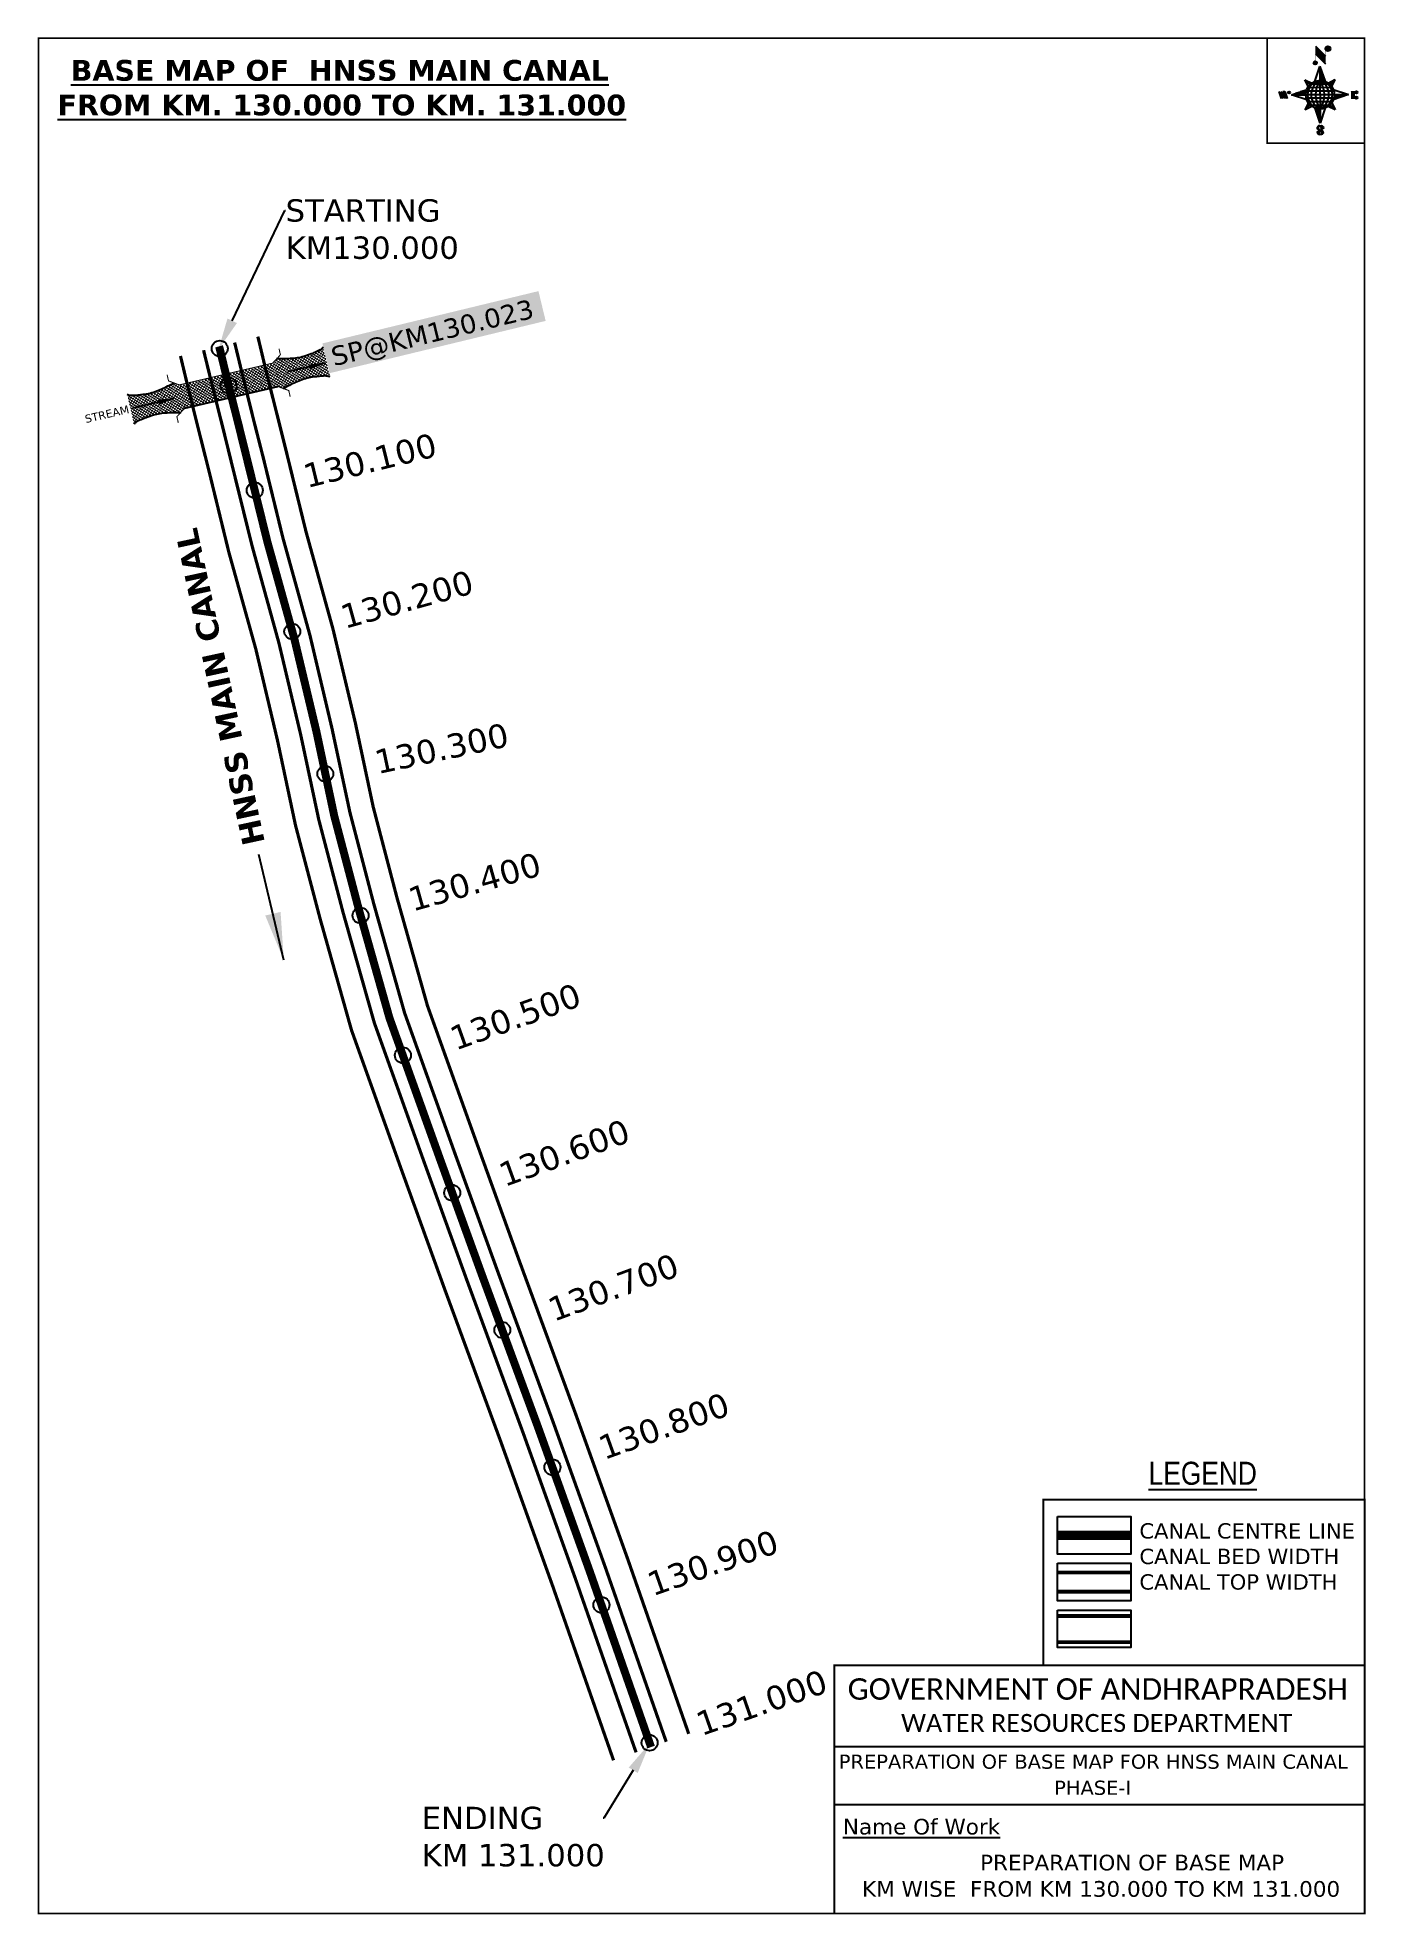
# Model space of a CAD drawing. Header units: inches. Extents: x 763529 to 764361, y 1694132 to 1695309.
import ezdxf
from ezdxf import colors
from ezdxf.entities.mleader import LeaderData, LeaderLine
from ezdxf.enums import TextEntityAlignment as Align
from ezdxf.math import Vec2, Vec3

# ---------------------------------------------------------------- set-up
doc = ezdxf.new("R2010")
doc.units = ezdxf.units.IN
doc.header["$MEASUREMENT"] = 0
doc.header["$PDMODE"] = 32
doc.header["$PDSIZE"] = 10
doc.linetypes.add('HIDDEN2', pattern=[0.1875, 0.125, -0.0625])
for name, color, linetype in [('AQUADUCT', 1, 'Continuous'), ('bord', 1, 'Continuous'), ('CANAL1', 1, 'Continuous'), ('CSMark', 72, 'Continuous'), ('DCBMS', 232, 'Continuous'), ('PAGE', 7, 'Continuous'), ('STRUCTURE', 5, 'Continuous'), ('TEXT', 7, 'Continuous')]:
    doc.layers.add(name, color=color, linetype=linetype)
doc.styles.add('ARIALN', font='ARIALN_1.TTF')
doc.styles.get("Standard").update_dxf_attribs({"font": 'verdana_0.ttf'})
doc.dimstyles.get("Standard").update_dxf_attribs({"dimtxt": 0.18, "dimasz": 0.18, "dimexe": 0.18, "dimexo": 0.0625, "dimgap": 0.09, "dimtad": 0, "dimtih": 1, "dimtoh": 1, "dimdec": 4, "dimzin": 0, "dimdsep": 46, "dimtxsty": 'Standard', "dimcen": 0.09, "dimadec": 0, "dimazin": 0, "dimtfac": 1, "dimtdec": 4, "dimtofl": 0, "dimtmove": 0, "dimatfit": 3, "dimfxl": 0, "dimtolj": 1, "dimtzin": 0, "dimarcsym": 0})
pattern_1 = [(267.297113149, (-8720374.938, 50637915.138), (10.5367255337, -0.497431438), [])]
pattern_2 = [(357.297113149, (-8720374.938, 50637915.138), (0.497431438, 10.5367255337), [])]

# ---------------------------------------------------------------- blocks, each defined once
blk = doc.blocks.new('*X16')
at = {"color": 0, "linetype": 'Continuous'}
for p, q in [((6321.6, 240.5), (6322.3, 241.2)), ((6321.6, 240.3), (6322.3, 241)), ((6321.6, 240.1), (6322.3, 240.8)), ((6321.6, 239.9), (6322.4, 240.7)), ((6321.6, 239.8), (6322.4, 240.6)), ((6321.6, 239.6), (6322.5, 240.5)), ((6321.6, 239.4), (6322.5, 240.3)), ((6321.6, 239.2), (6322.6, 240.2)), ((6321.7, 239.1), (6322.6, 240.1)), ((6321.8, 240.8), (6322.4, 241.4)), ((6321.8, 239), (6322.7, 240)), ((6321.8, 239), (6322.8, 239.9)), ((6321.9, 238.9), (6322.9, 239.8)), ((6322, 238.8), (6323, 239.7)), ((6322.1, 241.3), (6322.4, 241.6)), ((6322.1, 238.7), (6323.1, 239.6)), ((6322.2, 238.6), (6323.1, 239.6)), ((6322.3, 238.5), (6323.2, 239.5)), ((6322.4, 238.5), (6323.3, 239.4)), ((6322.5, 238.4), (6323.4, 239.3)), ((6322.7, 238.4), (6323.6, 239.3)), ((6322.8, 238.3), (6323.7, 239.2)), ((6322.9, 238.3), (6323.8, 239.1)), ((6323.1, 238.2), (6323.9, 239.1)), ((6323.2, 238.2), (6324, 239)), ((6323.3, 238.2), (6324.2, 239)), ((6323.5, 238.1), (6324.3, 238.9)), ((6323.7, 238.1), (6324.4, 238.9)), ((6323.8, 238.1), (6324.6, 238.8)), ((6324.1, 238.2), (6324.7, 238.8)), ((6324.3, 238.3), (6324.9, 238.8)), ((6324.6, 238.3), (6325.1, 238.8)), ((6324.8, 238.4), (6325.2, 238.8)), ((6325.1, 238.5), (6325.4, 238.8)), ((6325.4, 238.6), (6325.6, 238.8))]:
    blk.add_line(p, q, dxfattribs=at)
blk = doc.blocks.new('*X15')
at = {"color": 0, "linetype": 'Continuous'}
for p, q in [((6324.4, 240.3), (6324.5, 240.4)), ((6324.6, 240.3), (6324.8, 240.5)), ((6324.7, 240.2), (6325, 240.5)), ((6324.8, 240.2), (6325.2, 240.6)), ((6325, 240.1), (6325.5, 240.6)), ((6325.1, 240.1), (6325.6, 240.6)), ((6325.2, 240), (6325.8, 240.6)), ((6325.3, 240), (6326, 240.6)), ((6325.4, 239.9), (6326.1, 240.6)), ((6325.5, 239.8), (6326.2, 240.5)), ((6325.6, 239.8), (6326.3, 240.5)), ((6325.7, 239.7), (6326.5, 240.4)), ((6325.9, 239.6), (6326.6, 240.3)), ((6326, 239.5), (6326.7, 240.3)), ((6326, 239.4), (6326.8, 240.2)), ((6326.1, 239.3), (6327, 240.2)), ((6326.2, 239.3), (6327.1, 240.1)), ((6326.3, 239.2), (6327.1, 240)), ((6326.4, 239.1), (6327.2, 239.9)), ((6326.5, 239), (6327.3, 239.8)), ((6326.5, 238.9), (6327.4, 239.7)), ((6326.6, 238.8), (6327.5, 239.6)), ((6326.7, 238.7), (6327.5, 239.5)), ((6326.8, 238.6), (6327.6, 239.4)), ((6326.8, 238.5), (6327.7, 239.3)), ((6326.8, 236.5), (6327.4, 237)), ((6326.9, 238.3), (6327.8, 239.2)), ((6326.9, 238.2), (6327.9, 239.1)), ((6326.9, 236.8), (6327.6, 237.4)), ((6327, 238.1), (6327.8, 239)), ((6327, 237.9), (6327.8, 238.8)), ((6327, 237.8), (6327.8, 238.6)), ((6327, 237.6), (6327.8, 238.4)), ((6327, 237.4), (6327.8, 238.2)), ((6327, 237.3), (6327.8, 238)), ((6327, 237.1), (6327.8, 237.9))]:
    blk.add_line(p, q, dxfattribs=at)
blk = doc.blocks.new('H')
at = {"layer": 'bord', "extrusion": (0.000427885, 0.004792, 0.999988)}
h = blk.add_hatch(dxfattribs=at)
h.set_pattern_fill('LINE', color=8, scale=84.387686, angle=-2.7029, style=0)
h.set_pattern_definition(pattern_2)
h.paths.add_polyline_path([(-492, 786, -0.090992), (-448, 775), (-486, 912)])
h = blk.add_hatch(dxfattribs=at)
h.set_pattern_fill('LINE', color=8, scale=84.387686, angle=-92.7029, style=0)
h.set_pattern_definition(pattern_1)
h.paths.add_polyline_path([(-625, 665, -0.090992), (-615, 710), (-751, 671)])
h = blk.add_hatch(dxfattribs=at)
h.set_pattern_fill('LINE', color=8, scale=84.387686, angle=-2.7029, style=0)
h.set_pattern_definition(pattern_2)
h.paths.add_polyline_path([(-504, 533, -0.090992), (-549, 543), (-510, 406)])
h = blk.add_hatch(dxfattribs=at)
h.set_pattern_fill('LINE', color=8, scale=84.387686, angle=-92.7029, style=0)
h.set_pattern_definition(pattern_1)
h.paths.add_polyline_path([(-246, 647), (-372, 653, -0.090992), (-382, 609)])
for p, q in [((-519, 1020, -1217), (-435, 927, -1216)), ((-516, 1087, -1217), (-432, 994, -1217)), ((-538, 774, -1216), (-487, 906, -1216)), ((-487, 906, -1216), (-493, 780, -1216)), ((-487, 906, -1216), (-448, 769, -1216)), ((-865, 701, -1215), (-847, 638, -1215)), ((-847, 700, -1215), (-829, 637, -1215)), ((-829, 699, -1215), (-811, 636, -1215)), ((-829, 699, -1215), (-811, 698, -1215)), ((-811, 698, -1215), (-794, 635, -1215)), ((-752, 665, -1215), (-615, 704, -1215)), ((-627, 794, -1216), (-567, 760, -1216)), ((-627, 794, -1216), (-584, 747, -1215)), ((-599, 731, -1215), (-627, 794, -1216)), ((-421, 753, -1216), (-359, 781, -1216)), ((-359, 781, -1216), (-405, 739, -1216)), ((-359, 781, -1216), (-392, 721, -1215)), ((-379, 693, -1215), (-246, 641, -1215)), ((-213, 669, -1215), (-217, 601, -1215)), ((-752, 665, -1215), (-625, 659, -1215)), ((-619, 614, -1215), (-752, 665, -1215)), ((-639, 526, -1214), (-606, 585, -1215)), ((-639, 526, -1214), (-593, 568, -1215)), ((-577, 553, -1215), (-639, 526, -1214)), ((-511, 400, -1214), (-549, 537, -1214)), ((-460, 533, -1215), (-511, 400, -1214)), ((-505, 527, -1214), (-511, 400, -1214)), ((-371, 513, -1214), (-431, 546, -1215)), ((-371, 513, -1214), (-414, 560, -1215)), ((-399, 576, -1215), (-371, 513, -1214)), ((-246, 641, -1215), (-383, 603, -1215)), ((-373, 647, -1215), (-246, 641, -1215)), ((-197, 600, -1215), (-194, 668, -1215))]:
    blk.add_line(p, q, dxfattribs=at)
at = {"layer": 'bord', "color": 8, "linetype": 'ByBlock', "extrusion": (0.000427885, 0.004792, 0.999988)}
for p, q in [((-375, 679, -1215), (-620, 691, -1215)), ((-386, 711, -1215), (-605, 722, -1215)), ((-411, 744, -1216), (-578, 752, -1216)), ((-493, 780, -1216), (-505, 527, -1214)), ((-373, 647, -1215), (-625, 659, -1215)), ((-378, 616, -1215), (-623, 628, -1215)), ((-392, 585, -1215), (-611, 595, -1215)), ((-420, 555, -1215), (-587, 562, -1215))]:
    blk.add_line(p, q, dxfattribs=at)
at = {"layer": 'bord', "extrusion": (0.000427885, 0.004792, 0.999988), "elevation": -1212}
for points, const_width in [([(-522, 960), (-516, 1093)], 1.61), ([(-434, 933), (-428, 1066)], 1.61), ([(-870, 707), (-846, 706)], 0.642), ([(-829, 643), (-821, 678)], 0.642), ([(-793, 641), (-782, 694)], 0.642), ([(-223, 676), (-174, 673)], 0.706), ([(-829, 643), (-855, 644)], 0.642), ([(-811, 642), (-784, 641)], 0.642), ([(-177, 605), (-226, 607)], 0.706), ([(-195, 645), (-185, 644)], 0.706)]:
    blk.add_lwpolyline(points, dxfattribs=dict(at, const_width=const_width))
for points, const_width in [([(-414, 1073, 1), (-398, 1058, 1)], 22.3), ([(-530, 950, 1), (-520, 939, 1)], 14.8), ([(-776, 697, 1), (-769, 690, 1)], 8.9), ([(-180, 618, 1), (-173, 611, 1)], 9.79), ([(-178, 667, 1), (-171, 660, 1)], 9.79), ([(-490, 362, 1), (-498, 369, 1)], 11.1), ([(-525, 322, 1), (-533, 329, 1)], 11.1)]:
    blk.add_lwpolyline(points, format="xyb", close=True, dxfattribs=dict(at, const_width=const_width))
for points in [[(-537, 317), (-531, 310), (-520, 307), (-505, 307), (-494, 310), (-486, 318), (-487, 326), (-491, 333), (-494, 336), (-503, 341), (-522, 347), (-530, 352), (-534, 355), (-537, 363), (-537, 373), (-530, 381), (-520, 384), (-504, 384), (-493, 380), (-487, 373)], [(-522, 348), (-526, 354), (-528, 361), (-528, 371), (-526, 375), (-521, 381), (-515, 384)], [(-505, 307), (-499, 312), (-497, 319), (-497, 327), (-501, 335), (-509, 343)]]:
    blk.add_lwpolyline(points, dxfattribs=at)
at = {"layer": 'bord', "extrusion": (0.000427885, 0.004792, 0.999988)}
for centre, radius in [((-406, 1065, -1212), 22.3), ((-525, 944, -1212), 14.8), ((-773, 694, -1212), 8.9), ((-498, 659, -1212), 127), ((-177, 615, -1212), 9.79), ((-174, 663, -1212), 9.79), ((-494, 365, -1212), 11.1), ((-529, 325, -1212), 11.1)]:
    blk.add_circle(centre, radius, dxfattribs=at)
at = {"layer": 'bord', "color": 8, "linetype": 'ByBlock', "extrusion": (0.000427885, 0.004792, 0.999988)}
for centre, radius, start, end in [((-482, 658, -1212), 128, 94.9254, 259.6691), ((-437, 656, -1212), 141, 113.2864, 241.308), ((-316, 651, -1212), 222, 142.5892, 212.0053), ((-560, 662, -1212), 141, 293.2864, 61.308), ((-681, 668, -1212), 222, 322.5892, 32.0053), ((-515, 660, -1212), 128, 274.9254, 79.6691)]:
    blk.add_arc(centre, radius, start, end, dxfattribs=at)
at = {"layer": 'bord', "extrusion": (0.000427885, 0.004792, 0.999988)}
for points in [[(-516, 1093, -1212), (-431, 1000, -1212), (-519, 1026, -1212), (-434, 933, -1212)], [(-864, 707, -1212), (-846, 706, -1212), (-846, 644, -1212), (-829, 643, -1212)], [(-829, 705, -1212), (-811, 704, -1212), (-811, 642, -1212), (-793, 641, -1212)], [(-193, 674, -1212), (-197, 606, -1212), (-213, 675, -1212), (-216, 607, -1212)]]:
    blk.add_solid(points, dxfattribs=at)
at = {"layer": 'bord', "extrusion": (0.000427885, 0.004792, 0.999988), "xscale": 7.977342409717546, "yscale": 7.977342408231451, "zscale": 7.977342408476333, "rotation": 138.0840426661453}
for name, p in [('*X15', (38301, -31929, -1212)), ('*X16', (38314, -31951, -1212))]:
    blk.add_blockref(name, p, dxfattribs=at)
blk = doc.blocks.new('SP')
at = {"layer": 'STRUCTURE'}
h = blk.add_hatch(dxfattribs=at)
h.set_pattern_fill('DASH', color=256, scale=8, style=0)
edge = h.paths.add_edge_path()
edge.add_spline(control_points=[(769825.7, 1706742.1), (769825.3, 1706741.8), (769823.8, 1706740.8), (769820.9, 1706740.3), (769817, 1706739.7), (769811.4, 1706738.9), (769804, 1706739.7), (769798.4, 1706741), (769795.6, 1706741.6)], knot_values=[0, 0, 0, 0, 1.613557, 5.24513, 8.624976, 13.470124, 22.190216, 30.746377, 30.746377, 30.746377, 30.746377], degree=3, periodic=0)
edge.add_line((769795.6, 1706741.6), (769792.6, 1706739.6))
edge.add_line((769792.6, 1706739.6), (769732.6, 1706739.6))
edge.add_line((769732.6, 1706739.6), (769729.6, 1706741.6))
edge.add_spline(control_points=[(769729.6, 1706741.6), (769726.9, 1706740.9), (769721.3, 1706739.5), (769713.9, 1706738.5), (769708.3, 1706739.1), (769704.4, 1706739.6), (769701.5, 1706740), (769700, 1706741), (769699.5, 1706741.3)], knot_values=[0, 0, 0, 0, 8.556161, 17.276253, 22.121402, 25.501247, 29.13282, 30.746377, 30.746377, 30.746377, 30.746377], degree=3, periodic=0)
edge.add_line((769699.5, 1706741.3), (769699.5, 1706722.1))
edge.add_spline(control_points=[(769699.5, 1706722.1), (769700, 1706722.4), (769701.4, 1706723.4), (769704.3, 1706724), (769708.2, 1706724.5), (769713.8, 1706725.3), (769721.2, 1706724.5), (769726.8, 1706723.3), (769729.6, 1706722.6)], knot_values=[0, 0, 0, 0, 1.613557, 5.24513, 8.624976, 13.470124, 22.190216, 30.746377, 30.746377, 30.746377, 30.746377], degree=3, periodic=0)
edge.add_line((769729.6, 1706722.6), (769732.6, 1706724.6))
edge.add_line((769732.6, 1706724.6), (769792.6, 1706724.6))
edge.add_line((769792.6, 1706724.6), (769795.6, 1706722.6))
edge.add_spline(control_points=[(769795.6, 1706722.6), (769798.4, 1706723.3), (769803.9, 1706724.8), (769811.3, 1706725.8), (769817, 1706725.1), (769820.9, 1706724.7), (769823.8, 1706724.2), (769825.2, 1706723.3), (769825.7, 1706723)], knot_values=[0, 0, 0, 0, 8.556161, 17.276253, 22.121402, 25.501247, 29.13282, 30.746377, 30.746377, 30.746377, 30.746377], degree=3, periodic=0)
edge.add_line((769825.7, 1706723), (769825.7, 1706742.1))
h.paths.add_polyline_path([(769764.2, 1706732.1, -1), (769761.1, 1706732.1, -1)], flags=0)
h.paths.add_polyline_path([(769761.1, 1706732.1, 1), (769764.2, 1706732.1, 1)], flags=16)
at = {"layer": 'STRUCTURE', "const_width": 0.628}
for points in [[(769726.6, 1706747.6), (769726.6, 1706743.6), (769732.6, 1706739.6), (769792.6, 1706739.6), (769798.6, 1706743.6), (769798.6, 1706747.6)], [(769726.6, 1706716.6), (769726.6, 1706720.6), (769732.6, 1706724.6), (769792.6, 1706724.6), (769798.6, 1706720.6), (769798.6, 1706716.6)]]:
    blk.add_lwpolyline(points, dxfattribs=at)
at = {"layer": 'STRUCTURE', "color": 3}
blk.add_lwpolyline([(769732.6, 1706724.6), (769792.6, 1706724.6)], dxfattribs=at)
blk.add_lwpolyline([(769732.6, 1706724.6), (769792.6, 1706724.6)], dxfattribs=at)
at = {"layer": 'STRUCTURE', "color": 0}
blk.add_circle((769762.6, 1706732.1), 1.55, dxfattribs=at)
at = {"layer": 'STRUCTURE'}
for points in [[(769699.5, 1706741.3), (769700.9, 1706740.5), (769704.4, 1706739.6), (769707.8, 1706739.2), (769712.6, 1706738.8), (769721.3, 1706739.7), (769729.6, 1706741.6)], [(769825.7, 1706742.1), (769824.3, 1706741.3), (769820.8, 1706740.3), (769817.5, 1706739.8), (769812.7, 1706739.2), (769804, 1706739.9), (769795.6, 1706741.6)], [(769699.5, 1706722.1), (769700.9, 1706723), (769704.4, 1706724), (769707.7, 1706724.5), (769712.5, 1706725), (769721.2, 1706724.4), (769729.6, 1706722.6)], [(769825.7, 1706723), (769824.3, 1706723.8), (769820.8, 1706724.7), (769817.4, 1706725.1), (769812.6, 1706725.5), (769803.9, 1706724.6), (769795.6, 1706722.6)]]:
    blk.add_spline(points, degree=3, dxfattribs=at)
at = {"layer": 'STRUCTURE', "color": 0}
blk.add_text('STREAM', height=5, dxfattribs=at).set_placement((769684.3, 1706732.1), align=Align.MIDDLE_CENTER)
for points in [[(769727.4, 1706732.1), (769700.8, 1706732.1)], [(769824.4, 1706732.1), (769800.5, 1706732.1)]]:
    blk.add_leader(points, dimstyle='Standard', override={"dimasz": 10, "dimgap": 0.09, "dimtad": 0}, dxfattribs=at)

msp = doc.modelspace()

# ---------------------------------------------------------------- linework, layer by layer
at = {"color": 3}
for p in [(763642.8, 1695113.8), (763664.8, 1695025), (763688.3, 1694936.5), (763709, 1694847.3), (763731.1, 1694758.5), (763757.6, 1694670.9), (763788.5, 1694584.7), (763819.9, 1694498.7), (763851.3, 1694412.7), (763882, 1694326.4), (763912.2, 1694240)]:
    msp.add_point(p, dxfattribs=at)
at = {"layer": 'CANAL1', "color": 1, "linetype": 'HIDDEN2', "ltscale": 100, "const_width": 5}
msp.add_lwpolyline([(763642.4, 1695115.2), (763642.8, 1695113.8), (763648.2, 1695091.5), (763654.8, 1695065.3), (763660.4, 1695042.6), (763672.7, 1694992.6), (763689.6, 1694931.8), (763703.4, 1694873.8), (763714.6, 1694820.8), (763729.8, 1694763), (763749.2, 1694694.2), (763780.5, 1694606.8), (763807.2, 1694533), (763842.3, 1694437.7), (763875, 1694346.5), (763913.1, 1694237.3)], dxfattribs=at)
at = {"layer": 'CANAL1', "color": 5, "const_width": 2}
for points in [[(763922.6, 1694240.6), (763884.5, 1694349.8), (763851.7, 1694441.1), (763816.6, 1694536.5), (763789.9, 1694610.2), (763758.7, 1694697.3), (763739.4, 1694765.6), (763724.4, 1694823.1), (763713.1, 1694876), (763699.3, 1694934.3), (763682.4, 1694995.2), (763670.2, 1695045), (763664.4, 1695067.7), (763657.9, 1695093.9), (763652.5, 1695116.2), (763652.1, 1695117.6)], [(763632.7, 1695112.8), (763633, 1695111.5), (763638.5, 1695089.1), (763645.1, 1695062.9), (763650.7, 1695040.2), (763663.1, 1694990.1), (763679.9, 1694929.3), (763693.6, 1694871.6), (763704.9, 1694818.5), (763720.1, 1694760.4), (763739.7, 1694691.2), (763771.1, 1694603.4), (763797.8, 1694529.6), (763832.9, 1694434.3), (763865.6, 1694343.1), (763903.7, 1694234)]]:
    msp.add_lwpolyline(points, dxfattribs=at)
at = {"layer": 'CANAL1', "color": 200, "const_width": 2}
for points in [[(763666.7, 1695121.3), (763667.1, 1695119.7), (763672.4, 1695097.5), (763679, 1695071.4), (763684.7, 1695048.6), (763696.9, 1694999), (763713.8, 1694938), (763727.8, 1694879.2), (763739, 1694826.5), (763753.9, 1694769.6), (763773, 1694701.9), (763804.1, 1694615.2), (763830.7, 1694541.6), (763865.8, 1694446.2), (763898.6, 1694354.8), (763936.7, 1694245.6)], [(763618.2, 1695109.2), (763618.5, 1695108), (763623.9, 1695085.5), (763630.5, 1695059.2), (763636.2, 1695036.6), (763648.5, 1694986.3), (763665.4, 1694925.6), (763679, 1694868.3), (763690.3, 1694815), (763705.7, 1694756.5), (763725.4, 1694686.6), (763757, 1694598.3), (763783.7, 1694524.5), (763818.8, 1694429.1), (763851.5, 1694338.1), (763889.6, 1694229)]]:
    msp.add_lwpolyline(points, dxfattribs=at)
at = {"layer": 'CANAL1', "color": 1, "linetype": 'HIDDEN2', "ltscale": 100, "const_width": 6, "elevation": -0.4}
msp.add_lwpolyline([(764213.7, 1694370), (764167.7, 1694370)], dxfattribs=at)
at = {"layer": 'CANAL1', "color": 5, "const_width": 2.4, "elevation": -0.4}
for points in [[(764213.7, 1694346.7), (764167.7, 1694346.7)], [(764213.7, 1694334.7), (764167.7, 1694334.7)]]:
    msp.add_lwpolyline(points, dxfattribs=at)
at = {"layer": 'CANAL1', "color": 200, "const_width": 2.4, "elevation": -0.4}
for points in [[(764213.7, 1694319.5), (764167.7, 1694319.5)], [(764213.7, 1694303), (764167.7, 1694303)]]:
    msp.add_lwpolyline(points, dxfattribs=at)
at = {"layer": 'PAGE', "const_width": 1}
msp.add_lwpolyline([(763529.2, 1695308.3), (763529.2, 1694133), (764360.2, 1694133), (764360.2, 1695308.3), (763529.2, 1695308.3)], dxfattribs=at)
at = {"layer": 'PAGE'}
for points, const_width in [([(764360.2, 1695308.3), (764299.1, 1695308.3), (764299.1, 1695242.5), (764360.2, 1695242.5)], 1), ([(764360.2, 1694288.6), (764158.9, 1694288.6), (764158.9, 1694392.4), (764360.2, 1694392.4)], 1.2), ([(764028, 1694288.6), (764360.2, 1694288.6), (764360.2, 1694133), (764028, 1694133)], 1.2)]:
    msp.add_lwpolyline(points, close=True, dxfattribs=dict(at, const_width=const_width))
at = {"layer": 'PAGE', "elevation": -0.4}
for points in [[(764167.7, 1694381.8), (764213.7, 1694381.8), (764213.7, 1694358.2), (764167.7, 1694358.2)], [(764167.7, 1694352.5), (764213.7, 1694352.5), (764213.7, 1694329), (764167.7, 1694329)], [(764167.7, 1694323.2), (764213.7, 1694323.2), (764213.7, 1694299.7), (764167.7, 1694299.7)]]:
    msp.add_lwpolyline(points, close=True, dxfattribs=at)
at = {"layer": 'PAGE'}
for points in [[(764028, 1694237.6), (764360.2, 1694237.6)], [(764028, 1694201.3), (764360.2, 1694201.3)]]:
    msp.add_lwpolyline(points, dxfattribs=at)
at = {"layer": 'STRUCTURE', "color": 0}
msp.add_point((763648.4, 1695090.6), dxfattribs=at)

# ---------------------------------------------------------------- block references
at = {"layer": 'AQUADUCT', "color": 1, "xscale": 0.0703495379661093, "yscale": 0.07034953800030053, "zscale": 0.07034953795990817, "rotation": 3.078330607406165}
msp.add_blockref('H', (764369.8, 1695228.9, 85.4), dxfattribs=at)
at = {"layer": 'STRUCTURE', "color": 0, "rotation": 13.12783585383302}
msp.add_blockref('SP', (401643.6, -141869.3), dxfattribs=at)

# ---------------------------------------------------------------- texts
at = {"layer": 'CANAL1', "insert": (763657.7, 1694800.4), "char_height": 14, "width": 205.129, "attachment_point": 1, "rotation": 102.1842}
msp.add_mtext('\\pi0.96322;{\\fVerdana|b1|i0|c0|p34;HNSS MAIN CANAL}', dxfattribs=at)
at = {"layer": 'CSMark', "color": 1}
for s, rotation, p in [('130.100', 13.8046, (763695.6, 1695033.6)), ('130.200', 15.5187, (763719.1, 1694945.3)), ('130.300', 12.0176, (763740.2, 1694854.4)), ('130.400', 15.788, (763761.6, 1694768.1)), ('130.500', 19.6996, (763788, 1694680.8)), ('130.600', 19.8979, (763818.7, 1694595.3)), ('130.700', 20.1834, (763849.5, 1694510.8)), ('130.800', 19.747, (763881.1, 1694424.2)), ('130.900', 19.2474, (763911.6, 1694338.8)), ('131.000', 19.2474, (763942.2, 1694251.2))]:
    msp.add_text(s, height=15, rotation=rotation, dxfattribs=at).set_placement(p, align=Align.MIDDLE_LEFT)
at = {"layer": 'PAGE', "extrusion": (0.000201441, 0.004807, 0.999988), "style": 'ARIALN'}
msp.add_text('%%ULEGEND', height=14.4, rotation=359.9999, dxfattribs=at).set_placement((764258.8, 1694388.6, 8298.7), align=Align.MIDDLE)
at = {"layer": 'PAGE', "extrusion": (0.000201441, 0.004807, 0.999988)}
for s, height, p in [('PREPARATION OF BASE MAP FOR HNSS MAIN CANAL', 8.878, (764030.7, 1694203.4, 8297.7)), ('%%UName Of Work', 9.822, (764033.3, 1694162.2, 8296.4))]:
    msp.add_text(s, height=height, rotation=359.9999, dxfattribs=at).set_placement(p)
for s, height, p in [('PHASE-I', 8.88, (764189.8, 1694191.5, 8297.7)), ('PREPARATION OF BASE MAP', 9.822, (764214.5, 1694144.6, 8296.5)), ('KM WISE  FROM KM 130.000 TO KM 131.000', 9.822, (764195.1, 1694128.1, 8296.5))]:
    msp.add_text(s, height=height, rotation=359.9999, dxfattribs=at).set_placement(p, align=Align.MIDDLE_CENTER)
at = {"layer": 'PAGE', "extrusion": (0.000201441, 0.004807, 0.999988), "attachment_point": 1, "text_direction": (1, -1e-06, -0.000201)}
for s, insert, char_height, width in [('CANAL CENTRE LINE CANAL BED WIDTH {\\H2.3741x; }CANAL TOP WIDTH{\\H1.9188x; }', (764219.1, 1694377.6, -0.4), 9.6, 168.926), ('\\pi3.5885;{\\fCalibri|b0|i0|c0|p34;\\H1.3333x;GOVERNMENT OF ANDHRAPRADESH\\P\\pi37.073;\\H0.83998x;WATER RESOURCES DEPARTMENT}', (764032.7, 1694280.4, -1.3), 10.059, 321.276)]:
    msp.add_mtext(s, dxfattribs=dict(at, insert=insert, char_height=char_height, width=width))
at = {"layer": 'STRUCTURE', "color": 5, "insert": (763711.5, 1695114.4), "char_height": 12, "width": 132.096, "attachment_point": 1, "rotation": 13.6066, "bg_fill": 1, "box_fill_scale": 1.3, "bg_fill_color": 7, "bg_fill_true_color": 16777215, "bg_fill_transparency": 4390977}
msp.add_mtext('SP@KM130.023', dxfattribs=at)
at = {"layer": 'TEXT', "color": 1, "insert": (763527.7, 1695294.7), "char_height": 13, "width": 379.826, "attachment_point": 1}
msp.add_mtext('\\pi21.755;{\\fVerdana|b1|i0|c0|p34;\\LBASE MAP OF  HNSS MAIN CANAL \\P\\pi13.452;FROM KM. 130.000 TO KM. 131.000}', dxfattribs=at)

# ---------------------------------------------------------------- leaders
at = {"layer": 'CANAL1'}
msp.add_leader([(763683, 1694730.4), (763667.4, 1694796.8)], dimstyle='Standard', override={"dimasz": 30, "dimgap": 0.09, "dimtad": 0}, dxfattribs=at)
at = {"layer": 'DCBMS', "color": 5}
ml = msp.add_multileader_mtext('Standard', dxfattribs=at)
ml.set_content('STARTING\\PKM130.000', color=5)
ml.set_leader_properties()
ml.build(insert=Vec2(0, 0))
ml.multileader.update_dxf_attribs({"dogleg_length": 0.36, "arrow_head_size": 20})
ctx = ml.context
ctx.base_point, ctx.char_height, ctx.arrow_head_size, ctx.landing_gap_size, ctx.plane_origin = Vec3(763684, 1695200.3), 14, 20, 0.09, Vec3(763830.5, 1695267.6)
notes = []
notes.append((ctx, [(1, (1, 1, 0), (763683.7, 1695200.3), (1, 0), 0.36, [(0, [(763642, 1695113.2)], 0, [])])]))
ctx.mtext.insert, ctx.mtext.flow_direction = Vec3(763684.1, 1695207.4), 5
ml = msp.add_multileader_mtext('Standard', dxfattribs=at)
ml.set_content('ENDING \\PKM 131.000', color=5)
ml.set_leader_properties()
ml.build(insert=Vec2(0, 0))
ml.multileader.update_dxf_attribs({"dogleg_length": 0.36, "arrow_head_size": 20})
ctx = ml.context
ctx.base_point, ctx.char_height, ctx.arrow_head_size, ctx.landing_gap_size, ctx.plane_origin = Vec3(763769.3, 1694192.8), 14, 20, 0.09, Vec3(763942, 1694110.3)
notes.append((ctx, [(0, (1, 1, 0), (763883.5, 1694192.8), (-1, 0), 0.36, [(0, [(763912.4, 1694239.8)], 0, [])])]))
ctx.mtext.insert, ctx.mtext.width, ctx.mtext.flow_direction = Vec3(763769.4, 1694199.9), 168.603, 5
for ctx, leaders in notes:
    for number, flags, end, landing, length, lines in leaders:
        leader = LeaderData()
        leader.index, (leader.has_last_leader_line, leader.has_dogleg_vector, leader.attachment_direction) = number, flags
        leader.last_leader_point, leader.dogleg_vector, leader.dogleg_length = Vec3(end), Vec3(landing), length
        for number, points, colour, breaks in lines:
            line = LeaderLine()
            line.index, line.vertices, line.color, line.breaks = number, Vec3.list(points), colors.encode_raw_color(colour), breaks
            leader.lines.append(line)
        ctx.leaders.append(leader)

doc.saveas('drawing.dxf')
